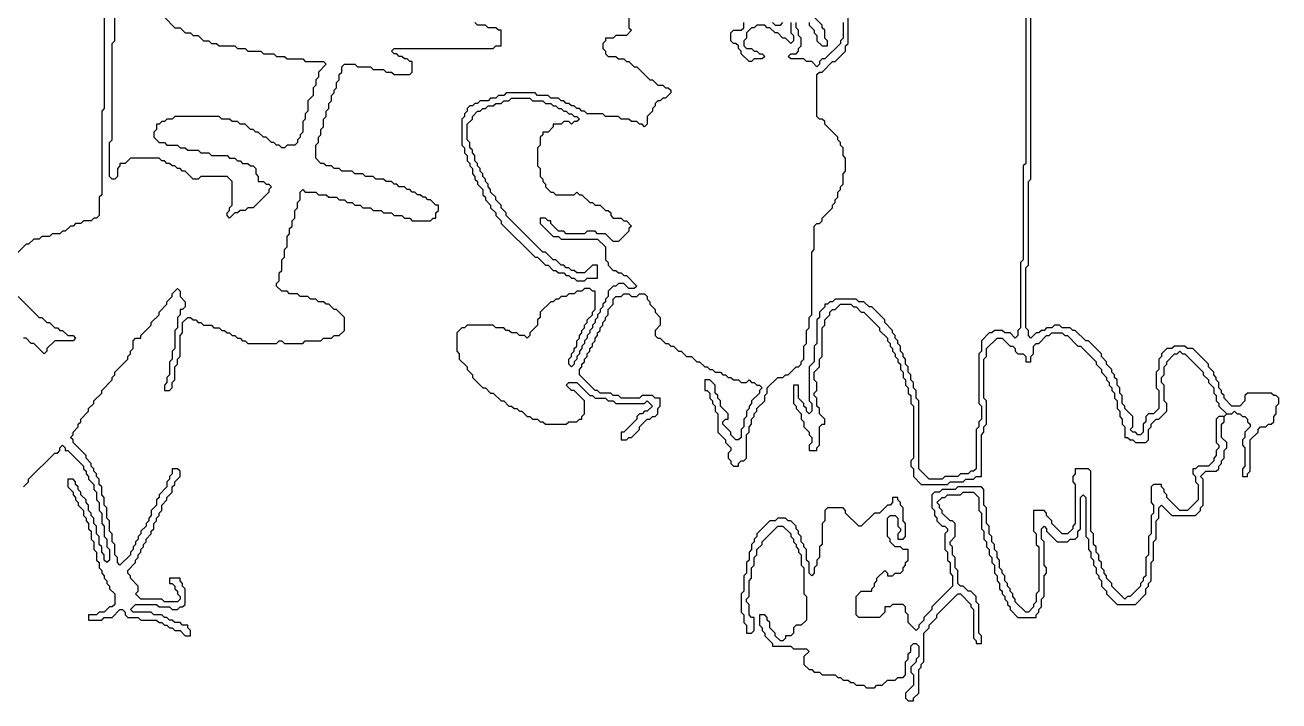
# Model space of a CAD drawing. Header units: metres. Extents: x 0 to 100, y 0 to 128.
# Drawn here: x 84.02 to 96.03, y 23.45 to 29.93 of the extents above; entities that cross this region are included whole.
import ezdxf

# ---------------------------------------------------------------- set-up
doc = ezdxf.new("R2010")
doc.units = ezdxf.units.M

msp = doc.modelspace()

# ---------------------------------------------------------------- linework, layer by layer
for points in [[(85.35, 30), (85.45, 29.9), (85.5, 29.9), (85.55, 29.85), (85.6, 29.85), (85.625, 29.825), (85.675, 29.825), (85.725, 29.775), (85.775, 29.775), (85.8, 29.75), (85.85, 29.75), (85.875, 29.725), (86.025, 29.725), (86.05, 29.7), (86.125, 29.7), (86.15, 29.675), (86.275, 29.675), (86.3, 29.65), (86.4, 29.65), (86.425, 29.625), (86.5, 29.625), (86.525, 29.6), (86.675, 29.6), (86.7, 29.575), (86.875, 29.575), (86.9, 29.55), (86.825, 29.475), (86.825, 29.425), (86.8, 29.4), (86.8, 29.35), (86.775, 29.325), (86.775, 29.25), (86.725, 29.2), (86.725, 29.1), (86.7, 29.075), (86.7, 29.025), (86.675, 29), (86.675, 28.9), (86.65, 28.875), (86.65, 28.85), (86.625, 28.825), (86.625, 28.8), (86.6, 28.775), (86.525, 28.775), (86.5, 28.75), (86.475, 28.75), (86.45, 28.775), (86.425, 28.775), (86.4, 28.8), (86.375, 28.8), (86.325, 28.85), (86.3, 28.85), (86.25, 28.9), (86.225, 28.9), (86.2, 28.925), (86.175, 28.925), (86.125, 28.975), (86.075, 28.975), (86.05, 29), (86, 29), (85.975, 29.025), (85.9, 29.025), (85.875, 29.05), (85.45, 29.05), (85.425, 29.025), (85.375, 29.025), (85.35, 29), (85.325, 29), (85.3, 28.975), (85.275, 28.975), (85.275, 28.925), (85.25, 28.9), (85.25, 28.85), (85.3, 28.8), (85.35, 28.8), (85.375, 28.775), (85.475, 28.775), (85.5, 28.75), (85.55, 28.75), (85.575, 28.725), (85.675, 28.725), (85.7, 28.7), (85.775, 28.7), (85.8, 28.675), (85.95, 28.675), (85.975, 28.65), (86.025, 28.65), (86.05, 28.625), (86.075, 28.625), (86.1, 28.6), (86.15, 28.6), (86.175, 28.575), (86.2, 28.575), (86.225, 28.55), (86.225, 28.5), (86.25, 28.475), (86.25, 28.425), (86.3, 28.425), (86.325, 28.4), (86.35, 28.4), (86.375, 28.375), (86.35, 28.35), (86.35, 28.325), (86.2, 28.175), (86.15, 28.175), (86.125, 28.15), (86.075, 28.15), (86.05, 28.125), (86.025, 28.125), (85.975, 28.075), (85.95, 28.1), (85.95, 28.125), (85.975, 28.15), (85.975, 28.175), (86, 28.2), (86, 28.425), (85.95, 28.475), (85.7, 28.475), (85.675, 28.45), (85.625, 28.45), (85.55, 28.525), (85.525, 28.525), (85.5, 28.55), (85.475, 28.55), (85.45, 28.575), (85.425, 28.575), (85.4, 28.6), (85.375, 28.6), (85.35, 28.625), (85.325, 28.625), (85.3, 28.65), (85.025, 28.65), (84.975, 28.6), (84.925, 28.6), (84.925, 28.575), (84.9, 28.55), (84.9, 28.475), (84.875, 28.45), (84.85, 28.45), (84.825, 28.475), (84.825, 28.8), (84.85, 28.825), (84.85, 29.75), (84.875, 29.775), (84.875, 30.6)], [(84.775, 30.075), (84.775, 29.125), (84.75, 29.1), (84.75, 28.3), (84.725, 28.275), (84.725, 28.1), (84.7, 28.075), (84.675, 28.075), (84.65, 28.05), (84.575, 28.05), (84.55, 28.025), (84.5, 28.025), (84.475, 28), (84.45, 28), (84.4, 27.95), (84.375, 27.95), (84.35, 27.925), (84.275, 27.925), (84.25, 27.9), (84.175, 27.9), (84.15, 27.875), (84.1, 27.875), (84.05, 27.825), (84.025, 27.825), (83.925, 27.725)], [(89.8, 30.1), (89.8, 29.9), (89.825, 29.875), (89.775, 29.825), (89.675, 29.825), (89.65, 29.8), (89.575, 29.8), (89.575, 29.775), (89.55, 29.75), (89.55, 29.7), (89.575, 29.675), (89.575, 29.65), (89.6, 29.625), (89.675, 29.625), (89.7, 29.6), (89.75, 29.6), (89.775, 29.575), (89.8, 29.575), (89.85, 29.525), (89.875, 29.525), (90, 29.4), (90.025, 29.4), (90.075, 29.35), (90.125, 29.35), (90.15, 29.325), (90.175, 29.325), (90.2, 29.3), (90.2, 29.275), (90.15, 29.225), (90.125, 29.225), (90.1, 29.2), (90.075, 29.2), (90.05, 29.175), (90.05, 29.15), (90.025, 29.125), (90.025, 29.1), (89.975, 29.05), (89.975, 28.975), (89.95, 28.95), (89.925, 28.975), (89.9, 28.975), (89.875, 29), (89.825, 29), (89.8, 29.025), (89.725, 29.025), (89.7, 29.05), (89.575, 29.05), (89.55, 29.075), (89.4, 29.075), (89.375, 29.1), (89.35, 29.1), (89.325, 29.125), (89.3, 29.125), (89.275, 29.15), (89.25, 29.15), (89.225, 29.175), (89.2, 29.175), (89.175, 29.2), (89.15, 29.2), (89.125, 29.225), (89.05, 29.225), (89.025, 29.25), (88.925, 29.25), (88.9, 29.275), (88.625, 29.275), (88.6, 29.25), (88.55, 29.25), (88.525, 29.225), (88.475, 29.225), (88.45, 29.2), (88.375, 29.2), (88.35, 29.175), (88.325, 29.175), (88.3, 29.15), (88.275, 29.15), (88.25, 29.125), (88.25, 29.1), (88.225, 29.075), (88.225, 29.05), (88.2, 29.025), (88.2, 28.775), (88.225, 28.75), (88.225, 28.7), (88.25, 28.675), (88.25, 28.625), (88.275, 28.6), (88.275, 28.575), (88.3, 28.55), (88.3, 28.5), (88.325, 28.475), (88.325, 28.45), (88.35, 28.425), (88.35, 28.4), (88.4, 28.35), (88.4, 28.3), (88.425, 28.275), (88.425, 28.25), (88.475, 28.2), (88.475, 28.175), (88.525, 28.125), (88.525, 28.1), (88.575, 28.05), (88.575, 28.025), (88.9, 27.7), (88.925, 27.7), (89, 27.625), (89.025, 27.625), (89.075, 27.575), (89.1, 27.575), (89.125, 27.55), (89.175, 27.55), (89.2, 27.525), (89.225, 27.525), (89.25, 27.5), (89.275, 27.5), (89.3, 27.475), (89.375, 27.475), (89.4, 27.5), (89.5, 27.5), (89.5, 27.625), (89.45, 27.625), (89.375, 27.55), (89.3, 27.55), (89.275, 27.575), (89.25, 27.575), (89.225, 27.6), (89.2, 27.6), (89.175, 27.625), (89.15, 27.625), (89.1, 27.675), (89.075, 27.675), (89, 27.75), (88.975, 27.75), (88.625, 28.1), (88.625, 28.125), (88.575, 28.175), (88.575, 28.2), (88.525, 28.25), (88.525, 28.275), (88.475, 28.325), (88.475, 28.35), (88.45, 28.375), (88.45, 28.4), (88.425, 28.425), (88.425, 28.45), (88.4, 28.475), (88.4, 28.5), (88.375, 28.525), (88.375, 28.55), (88.35, 28.575), (88.35, 28.6), (88.325, 28.625), (88.325, 28.675), (88.3, 28.7), (88.3, 28.725), (88.275, 28.75), (88.275, 28.8), (88.25, 28.825), (88.25, 28.975), (88.3, 29.025), (88.3, 29.05), (88.35, 29.1), (88.375, 29.1), (88.4, 29.125), (88.425, 29.125), (88.45, 29.15), (88.5, 29.15), (88.525, 29.175), (88.575, 29.175), (88.6, 29.2), (88.65, 29.2), (88.675, 29.225), (88.85, 29.225), (88.875, 29.2), (88.975, 29.2), (89, 29.175), (89.05, 29.175), (89.075, 29.15), (89.1, 29.15), (89.125, 29.125), (89.15, 29.125), (89.175, 29.1), (89.2, 29.1), (89.225, 29.075), (89.25, 29.075), (89.275, 29.05), (89.3, 29.05), (89.325, 29.025), (89.3, 29), (89.275, 29), (89.25, 28.975), (89.225, 29), (89.175, 29), (89.15, 28.975), (89.075, 28.975), (89.075, 28.95), (89.025, 28.9), (88.975, 28.9), (88.975, 28.875), (88.95, 28.85), (88.95, 28.775), (88.925, 28.75), (88.925, 28.575), (88.95, 28.55), (88.95, 28.475), (88.975, 28.45), (88.975, 28.425), (89, 28.4), (89, 28.375), (89.05, 28.325), (89.075, 28.325), (89.1, 28.3), (89.275, 28.3), (89.3, 28.325), (89.325, 28.3), (89.35, 28.3), (89.425, 28.225), (89.45, 28.225), (89.475, 28.2), (89.525, 28.2), (89.575, 28.15), (89.6, 28.15), (89.625, 28.125), (89.625, 28.1), (89.65, 28.075), (89.725, 28.075), (89.75, 28.05), (89.775, 28.05), (89.825, 28), (89.8, 27.975), (89.8, 27.95), (89.7, 27.85), (89.65, 27.85), (89.575, 27.925), (89.5, 27.925), (89.475, 27.95), (89.4, 27.95), (89.375, 27.925), (89.2, 27.925), (89.175, 27.95), (89.125, 27.95), (89.05, 28.025), (89.05, 28.05), (89.025, 28.05), (89, 28.075), (88.95, 28.075), (88.95, 28.025), (89.075, 27.9), (89.125, 27.9), (89.15, 27.875), (89.5, 27.875), (89.575, 27.8), (89.575, 27.675), (89.6, 27.65), (89.6, 27.625), (89.65, 27.575), (89.675, 27.575), (89.7, 27.55), (89.725, 27.55), (89.75, 27.525), (89.775, 27.525), (89.875, 27.425), (89.85, 27.4), (89.8, 27.4), (89.75, 27.45), (89.7, 27.45), (89.675, 27.425), (89.65, 27.425), (89.6, 27.375), (89.6, 27.325), (89.575, 27.3), (89.575, 27.275), (89.55, 27.25), (89.55, 27.225), (89.525, 27.2), (89.525, 27.175), (89.5, 27.15), (89.5, 27.125), (89.475, 27.1), (89.475, 27.075), (89.45, 27.05), (89.45, 27.025), (89.425, 27), (89.425, 26.975), (89.4, 26.95), (89.4, 26.925), (89.375, 26.9), (89.375, 26.875), (89.35, 26.85), (89.35, 26.825), (89.325, 26.8), (89.325, 26.775), (89.3, 26.75), (89.3, 26.725), (89.275, 26.7), (89.275, 26.675), (89.25, 26.65), (89.225, 26.675), (89.225, 26.725), (89.25, 26.75), (89.25, 26.775), (89.275, 26.8), (89.275, 26.825), (89.3, 26.85), (89.3, 26.9), (89.325, 26.925), (89.325, 26.95), (89.35, 26.975), (89.35, 27), (89.375, 27.025), (89.375, 27.05), (89.4, 27.075), (89.4, 27.1), (89.45, 27.15), (89.45, 27.175), (89.475, 27.2), (89.475, 27.375), (89.45, 27.375), (89.425, 27.4), (89.375, 27.4), (89.35, 27.375), (89.3, 27.375), (89.275, 27.35), (89.225, 27.35), (89.2, 27.325), (89.15, 27.325), (89.125, 27.3), (89.1, 27.3), (89.075, 27.275), (89.05, 27.275), (88.95, 27.175), (88.95, 27.125), (88.925, 27.1), (88.925, 27.05), (88.85, 26.975), (88.85, 26.95), (88.825, 26.925), (88.8, 26.95), (88.75, 26.95), (88.725, 26.975), (88.675, 26.975), (88.65, 27), (88.625, 27), (88.6, 27.025), (88.525, 27.025), (88.5, 27.05), (88.25, 27.05), (88.225, 27.025), (88.2, 27.025), (88.15, 26.975), (88.15, 26.8), (88.175, 26.775), (88.175, 26.725), (88.25, 26.65), (88.25, 26.625), (88.3, 26.575), (88.3, 26.55), (88.4, 26.45), (88.425, 26.45), (88.475, 26.4), (88.5, 26.4), (88.575, 26.325), (88.6, 26.325), (88.65, 26.275), (88.675, 26.275), (88.7, 26.25), (88.725, 26.25), (88.75, 26.225), (88.775, 26.225), (88.825, 26.175), (88.85, 26.175), (88.875, 26.15), (88.925, 26.15), (88.95, 26.125), (88.975, 26.125), (89, 26.1), (89.2, 26.1), (89.225, 26.125), (89.3, 26.125), (89.325, 26.15), (89.35, 26.15), (89.35, 26.175), (89.375, 26.2), (89.375, 26.325), (89.275, 26.425), (89.25, 26.425), (89.2, 26.475), (89.225, 26.5), (89.3, 26.5), (89.425, 26.375), (89.45, 26.375), (89.475, 26.35), (89.575, 26.35), (89.6, 26.325), (89.65, 26.325), (89.675, 26.3), (89.95, 26.3), (89.975, 26.325), (90.025, 26.275), (89.975, 26.225), (89.95, 26.225), (89.925, 26.2), (89.9, 26.2), (89.875, 26.175), (89.875, 26.15), (89.75, 26.025), (89.725, 26.025), (89.725, 25.95), (89.775, 25.95), (89.8, 25.975), (89.825, 25.975), (89.9, 26.05), (89.9, 26.075), (89.975, 26.15), (90, 26.15), (90.025, 26.175), (90.05, 26.175), (90.075, 26.2), (90.075, 26.25), (90.1, 26.275), (90.1, 26.35), (90.05, 26.35), (90.025, 26.375), (89.925, 26.375), (89.9, 26.35), (89.725, 26.35), (89.7, 26.375), (89.65, 26.375), (89.625, 26.4), (89.525, 26.4), (89.5, 26.425), (89.475, 26.425), (89.325, 26.575), (89.325, 26.625), (89.35, 26.65), (89.35, 26.675), (89.375, 26.7), (89.375, 26.725), (89.4, 26.75), (89.4, 26.775), (89.425, 26.8), (89.425, 26.825), (89.45, 26.85), (89.45, 26.875), (89.475, 26.9), (89.475, 26.925), (89.5, 26.95), (89.5, 26.975), (89.525, 27), (89.525, 27.025), (89.55, 27.05), (89.55, 27.075), (89.575, 27.1), (89.575, 27.125), (89.6, 27.15), (89.6, 27.2), (89.65, 27.25), (89.65, 27.3), (89.675, 27.325), (89.725, 27.325), (89.75, 27.35), (89.8, 27.35), (89.825, 27.325), (89.875, 27.325), (89.9, 27.35), (89.95, 27.35), (89.975, 27.325), (89.975, 27.3), (90, 27.275), (90, 27.25), (90.05, 27.2), (90.05, 27.175), (90.1, 27.125), (90.1, 27.05), (90.05, 27), (90.05, 26.95), (90.075, 26.925), (90.1, 26.925), (90.15, 26.875), (90.175, 26.875), (90.2, 26.85), (90.225, 26.85), (90.275, 26.8), (90.3, 26.8), (90.35, 26.75), (90.4, 26.75), (90.45, 26.7), (90.475, 26.7), (90.525, 26.65), (90.55, 26.65), (90.575, 26.625), (90.6, 26.625), (90.625, 26.6), (90.675, 26.6), (90.7, 26.575), (90.725, 26.575), (90.75, 26.55), (90.775, 26.55), (90.8, 26.525), (90.85, 26.525), (90.875, 26.5), (90.925, 26.5), (90.95, 26.525), (90.975, 26.5), (91, 26.5), (91.025, 26.475), (91.05, 26.475), (91.075, 26.45), (91.05, 26.425), (91.05, 26.4), (90.975, 26.325), (90.975, 26.3), (90.95, 26.275), (90.95, 26.25), (90.925, 26.225), (90.925, 26.175), (90.9, 26.15), (90.9, 26.075), (90.875, 26.05), (90.875, 25.975), (90.85, 25.95), (90.825, 25.95), (90.775, 26), (90.775, 26.025), (90.7, 26.1), (90.7, 26.125), (90.725, 26.15), (90.75, 26.15), (90.75, 26.2), (90.675, 26.275), (90.675, 26.325), (90.65, 26.35), (90.65, 26.375), (90.625, 26.4), (90.625, 26.475), (90.575, 26.525), (90.525, 26.525), (90.525, 26.425), (90.55, 26.425), (90.575, 26.4), (90.575, 26.35), (90.6, 26.325), (90.6, 26.3), (90.625, 26.275), (90.625, 26.225), (90.65, 26.2), (90.65, 26.025), (90.725, 25.95), (90.725, 25.925), (90.775, 25.875), (90.775, 25.85), (90.75, 25.825), (90.75, 25.775), (90.775, 25.75), (90.775, 25.725), (90.8, 25.7), (90.85, 25.7), (90.85, 25.725), (90.875, 25.75), (90.9, 25.75), (90.925, 25.775), (90.925, 26), (90.95, 26.025), (90.95, 26.075), (90.975, 26.1), (90.975, 26.15), (91, 26.175), (91, 26.2), (91.025, 26.225), (91.025, 26.25), (91.1, 26.325), (91.1, 26.375), (91.125, 26.4), (91.125, 26.45), (91.225, 26.55), (91.275, 26.55), (91.3, 26.575), (91.325, 26.575), (91.4, 26.65), (91.425, 26.65), (91.45, 26.675), (91.45, 26.7), (91.475, 26.725), (91.475, 26.85), (91.5, 26.875), (91.5, 27), (91.525, 27.025), (91.525, 27.125), (91.55, 27.15), (91.55, 27.75), (91.575, 27.775), (91.575, 28), (91.6, 28.025), (91.625, 28.025), (91.65, 28.05), (91.65, 28.075), (91.75, 28.175), (91.75, 28.2), (91.775, 28.225), (91.775, 28.25), (91.8, 28.275), (91.8, 28.325), (91.825, 28.35), (91.825, 28.375), (91.85, 28.4), (91.85, 28.5), (91.875, 28.525), (91.875, 28.65), (91.85, 28.675), (91.85, 28.75), (91.825, 28.775), (91.825, 28.8), (91.8, 28.825), (91.8, 28.85), (91.675, 28.975), (91.675, 29), (91.65, 29.025), (91.625, 29.025), (91.6, 29.05), (91.6, 29.45), (91.625, 29.475), (91.65, 29.475), (91.75, 29.575), (91.775, 29.575), (91.875, 29.675), (91.875, 29.725), (91.9, 29.75), (91.9, 30)], [(93.6, 30.125), (93.6, 28.6), (93.575, 28.575), (93.575, 27.675), (93.55, 27.65), (93.55, 27.025), (93.525, 27), (93.525, 26.95), (93.5, 26.925), (93.45, 26.975), (93.4, 26.975), (93.375, 27), (93.3, 27), (93.275, 26.975), (93.25, 26.975), (93.175, 26.9), (93.175, 26.8), (93.15, 26.775), (93.15, 26.3), (93.175, 26.275), (93.175, 26.15), (93.15, 26.125), (93.15, 26.075), (93.125, 26.05), (93.125, 25.675), (93.1, 25.65), (93.075, 25.65), (93.05, 25.625), (92.975, 25.625), (92.95, 25.6), (92.825, 25.6), (92.8, 25.575), (92.675, 25.575), (92.575, 25.675), (92.575, 26.325), (92.55, 26.35), (92.55, 26.425), (92.525, 26.45), (92.525, 26.5), (92.5, 26.525), (92.5, 26.575), (92.475, 26.6), (92.475, 26.65), (92.45, 26.675), (92.45, 26.725), (92.425, 26.75), (92.425, 26.775), (92.4, 26.8), (92.4, 26.85), (92.375, 26.875), (92.375, 26.9), (92.35, 26.925), (92.35, 26.95), (92.325, 26.975), (92.325, 27), (92.25, 27.075), (92.25, 27.1), (92.125, 27.225), (92.1, 27.225), (92.05, 27.275), (92, 27.275), (91.975, 27.3), (91.775, 27.3), (91.75, 27.275), (91.725, 27.275), (91.7, 27.25), (91.675, 27.25), (91.675, 27.225), (91.625, 27.175), (91.625, 27.125), (91.6, 27.1), (91.6, 26.875), (91.575, 26.85), (91.575, 26.7), (91.525, 26.65), (91.525, 26.325), (91.55, 26.3), (91.55, 26.225), (91.525, 26.2), (91.5, 26.225), (91.5, 26.25), (91.475, 26.275), (91.475, 26.3), (91.425, 26.35), (91.425, 26.475), (91.375, 26.475), (91.375, 26.3), (91.4, 26.275), (91.4, 26.25), (91.45, 26.2), (91.45, 26.15), (91.475, 26.125), (91.475, 26.075), (91.525, 26.025), (91.525, 26), (91.55, 25.975), (91.55, 25.925), (91.525, 25.9), (91.525, 25.85), (91.6, 25.85), (91.6, 25.875), (91.625, 25.9), (91.625, 26.075), (91.65, 26.1), (91.675, 26.1), (91.675, 26.15), (91.625, 26.2), (91.625, 26.25), (91.6, 26.275), (91.6, 26.35), (91.575, 26.375), (91.575, 26.4), (91.6, 26.425), (91.6, 26.5), (91.575, 26.525), (91.575, 26.6), (91.625, 26.65), (91.625, 26.725), (91.65, 26.75), (91.65, 27.025), (91.675, 27.05), (91.675, 27.1), (91.725, 27.15), (91.725, 27.175), (91.75, 27.2), (91.775, 27.2), (91.825, 27.25), (91.925, 27.25), (91.95, 27.225), (91.975, 27.225), (92.025, 27.175), (92.05, 27.175), (92.2, 27.025), (92.2, 27), (92.275, 26.925), (92.275, 26.9), (92.3, 26.875), (92.3, 26.85), (92.325, 26.825), (92.325, 26.8), (92.35, 26.775), (92.35, 26.75), (92.375, 26.725), (92.375, 26.7), (92.4, 26.675), (92.4, 26.625), (92.425, 26.6), (92.425, 26.55), (92.45, 26.525), (92.45, 26.475), (92.475, 26.45), (92.475, 26.4), (92.5, 26.375), (92.5, 26.3), (92.525, 26.275), (92.525, 25.775), (92.5, 25.75), (92.5, 25.7), (92.525, 25.675), (92.525, 25.6), (92.6, 25.525), (92.85, 25.525), (92.875, 25.55), (93, 25.55), (93.025, 25.575), (93.1, 25.575), (93.125, 25.6), (93.175, 25.6), (93.175, 26), (93.2, 26.025), (93.2, 26.075), (93.225, 26.1), (93.225, 26.325), (93.2, 26.35), (93.2, 26.725), (93.225, 26.75), (93.225, 26.825), (93.325, 26.925), (93.375, 26.925), (93.45, 26.85), (93.475, 26.85), (93.5, 26.825), (93.5, 26.8), (93.525, 26.775), (93.575, 26.775), (93.6, 26.75), (93.6, 26.7), (93.65, 26.7), (93.65, 26.75), (93.675, 26.775), (93.675, 26.85), (93.7, 26.875), (93.725, 26.875), (93.8, 26.95), (93.825, 26.95), (93.85, 26.975), (93.95, 26.975), (93.975, 26.95), (94, 26.95), (94.1, 26.85), (94.125, 26.85), (94.275, 26.7), (94.275, 26.675), (94.325, 26.625), (94.325, 26.6), (94.375, 26.55), (94.375, 26.525), (94.4, 26.5), (94.4, 26.475), (94.425, 26.45), (94.425, 26.425), (94.45, 26.4), (94.45, 26.35), (94.475, 26.325), (94.475, 26.25), (94.5, 26.225), (94.5, 26.175), (94.525, 26.15), (94.525, 26.1), (94.55, 26.075), (94.55, 25.975), (94.575, 25.975), (94.6, 25.95), (94.625, 25.95), (94.65, 25.925), (94.75, 25.925), (94.775, 25.95), (94.775, 26.05), (94.8, 26.075), (94.8, 26.1), (94.85, 26.15), (94.875, 26.15), (94.95, 26.225), (94.95, 26.3), (94.925, 26.325), (94.925, 26.475), (94.9, 26.5), (94.9, 26.55), (94.925, 26.575), (94.925, 26.65), (94.95, 26.675), (94.95, 26.7), (95.025, 26.775), (95.05, 26.775), (95.075, 26.8), (95.1, 26.775), (95.125, 26.775), (95.3, 26.6), (95.3, 26.575), (95.35, 26.525), (95.35, 26.5), (95.4, 26.45), (95.4, 26.4), (95.425, 26.375), (95.425, 26.325), (95.45, 26.3), (95.45, 26.275), (95.525, 26.2), (95.5, 26.175), (95.45, 26.175), (95.425, 26.15), (95.425, 25.925), (95.45, 25.9), (95.45, 25.875), (95.425, 25.85), (95.425, 25.8), (95.4, 25.775), (95.4, 25.75), (95.35, 25.7), (95.25, 25.7), (95.225, 25.675), (95.2, 25.675), (95.2, 25.625), (95.225, 25.6), (95.225, 25.55), (95.25, 25.525), (95.25, 25.375), (95.15, 25.275), (95.075, 25.275), (94.95, 25.4), (94.95, 25.425), (94.925, 25.45), (94.925, 25.475), (94.9, 25.5), (94.9, 25.525), (94.825, 25.525), (94.8, 25.5), (94.8, 25.35), (94.825, 25.325), (94.825, 25.25), (94.8, 25.225), (94.8, 25.05), (94.775, 25.025), (94.775, 24.85), (94.75, 24.825), (94.75, 24.65), (94.725, 24.625), (94.725, 24.6), (94.7, 24.575), (94.7, 24.55), (94.6, 24.45), (94.575, 24.45), (94.55, 24.425), (94.425, 24.55), (94.425, 24.575), (94.375, 24.625), (94.375, 24.65), (94.35, 24.675), (94.35, 24.7), (94.325, 24.725), (94.325, 24.775), (94.3, 24.8), (94.3, 24.85), (94.275, 24.875), (94.275, 24.925), (94.25, 24.95), (94.25, 25.05), (94.225, 25.075), (94.225, 25.65), (94.2, 25.675), (94.075, 25.675), (94.075, 25.625), (94.05, 25.6), (94.05, 25.55), (94.075, 25.525), (94.075, 25.15), (94.05, 25.125), (94.05, 25.1), (94, 25.05), (93.95, 25.05), (93.85, 25.15), (93.85, 25.175), (93.8, 25.225), (93.8, 25.25), (93.775, 25.275), (93.675, 25.275), (93.675, 25.075), (93.7, 25.05), (93.7, 24.95), (93.725, 24.925), (93.725, 24.5), (93.7, 24.475), (93.7, 24.4), (93.675, 24.375), (93.675, 24.35), (93.625, 24.3), (93.6, 24.3), (93.5, 24.4), (93.5, 24.425), (93.475, 24.45), (93.475, 24.475), (93.45, 24.5), (93.45, 24.525), (93.425, 24.55), (93.425, 24.575), (93.4, 24.6), (93.4, 24.65), (93.375, 24.675), (93.375, 24.7), (93.35, 24.725), (93.35, 24.8), (93.325, 24.825), (93.325, 24.875), (93.3, 24.9), (93.3, 24.95), (93.275, 24.975), (93.275, 25.025), (93.25, 25.05), (93.25, 25.125), (93.225, 25.15), (93.225, 25.3), (93.2, 25.325), (93.2, 25.475), (93.175, 25.5), (92.95, 25.5), (92.925, 25.475), (92.8, 25.475), (92.775, 25.45), (92.725, 25.45), (92.7, 25.425), (92.7, 25.3), (92.725, 25.275), (92.725, 25.225), (92.75, 25.2), (92.75, 25.175), (92.8, 25.125), (92.825, 25.125), (92.85, 25.1), (92.85, 25.075), (92.825, 25.05), (92.825, 24.9), (92.85, 24.875), (92.85, 24.8), (92.875, 24.775), (92.875, 24.675), (92.9, 24.65), (92.9, 24.55), (92.7, 24.35), (92.7, 24.325), (92.625, 24.25), (92.625, 24.225), (92.575, 24.175), (92.575, 24.15), (92.55, 24.125), (92.475, 24.2), (92.475, 24.275), (92.45, 24.3), (92.45, 24.35), (92.425, 24.375), (92.325, 24.375), (92.3, 24.35), (92.25, 24.35), (92.25, 24.3), (92.2, 24.25), (92, 24.25), (91.975, 24.275), (91.975, 24.45), (92.025, 24.5), (92.125, 24.5), (92.125, 24.525), (92.15, 24.55), (92.15, 24.575), (92.175, 24.6), (92.175, 24.625), (92.25, 24.7), (92.275, 24.675), (92.275, 24.65), (92.325, 24.65), (92.35, 24.675), (92.4, 24.675), (92.425, 24.7), (92.425, 24.725), (92.45, 24.75), (92.45, 24.775), (92.475, 24.8), (92.475, 24.9), (92.425, 24.9), (92.4, 24.925), (92.35, 24.925), (92.3, 24.975), (92.3, 25), (92.275, 25.025), (92.275, 25.2), (92.3, 25.225), (92.35, 25.225), (92.375, 25.2), (92.375, 25.125), (92.4, 25.1), (92.4, 25.075), (92.375, 25.05), (92.375, 25), (92.425, 25), (92.45, 25.025), (92.45, 25.15), (92.425, 25.175), (92.425, 25.3), (92.4, 25.325), (92.4, 25.35), (92.375, 25.375), (92.375, 25.4), (92.325, 25.4), (92.325, 25.35), (92.3, 25.325), (92.275, 25.325), (92.2, 25.25), (92.15, 25.25), (92.025, 25.125), (92, 25.125), (91.875, 25.25), (91.875, 25.275), (91.85, 25.3), (91.7, 25.3), (91.675, 25.275), (91.675, 25.175), (91.65, 25.15), (91.65, 24.95), (91.625, 24.925), (91.625, 24.825), (91.6, 24.8), (91.6, 24.75), (91.575, 24.725), (91.575, 24.675), (91.55, 24.65), (91.525, 24.675), (91.525, 24.775), (91.5, 24.8), (91.5, 24.9), (91.475, 24.925), (91.475, 24.95), (91.45, 24.975), (91.45, 25.025), (91.425, 25.05), (91.425, 25.075), (91.4, 25.1), (91.4, 25.125), (91.35, 25.175), (91.325, 25.175), (91.3, 25.2), (91.225, 25.2), (91.2, 25.175), (91.15, 25.175), (91.025, 25.05), (91.025, 25.025), (91, 25), (91, 24.975), (90.975, 24.95), (90.975, 24.9), (90.95, 24.875), (90.95, 24.8), (90.925, 24.775), (90.925, 24.675), (90.9, 24.65), (90.9, 24.5), (90.875, 24.475), (90.875, 24.3), (90.9, 24.275), (90.9, 24.2), (90.925, 24.175), (90.925, 24.1), (90.975, 24.1), (91, 24.125), (91, 24.25), (90.975, 24.25), (90.95, 24.275), (90.95, 24.375), (90.925, 24.4), (90.925, 24.425), (90.95, 24.45), (90.95, 24.6), (90.975, 24.625), (90.975, 24.725), (91, 24.75), (91, 24.825), (91.025, 24.85), (91.025, 24.9), (91.075, 24.95), (91.075, 24.975), (91.225, 25.125), (91.275, 25.125), (91.35, 25.05), (91.35, 25.025), (91.375, 25), (91.375, 24.975), (91.4, 24.95), (91.4, 24.925), (91.425, 24.9), (91.425, 24.875), (91.45, 24.85), (91.45, 24.75), (91.475, 24.725), (91.475, 24.475), (91.5, 24.45), (91.5, 24.225), (91.45, 24.175), (91.4, 24.175), (91.375, 24.15), (91.375, 24.1), (91.35, 24.075), (91.3, 24.075), (91.3, 24.05), (91.275, 24.025), (91.25, 24.025), (91.2, 24.075), (91.2, 24.1), (91.15, 24.15), (91.15, 24.2), (91.125, 24.225), (91.125, 24.25), (91.1, 24.275), (91.05, 24.275), (91.05, 24.175), (91.075, 24.15), (91.075, 24.125), (91.1, 24.1), (91.1, 24.075), (91.175, 24), (91.175, 23.975), (91.35, 23.975), (91.375, 23.95), (91.5, 23.95), (91.525, 23.925), (91.475, 23.875), (91.475, 23.8), (91.525, 23.75), (91.55, 23.75), (91.575, 23.725), (91.625, 23.725), (91.65, 23.7), (91.775, 23.7), (91.8, 23.675), (91.825, 23.675), (91.85, 23.65), (91.9, 23.65), (91.925, 23.625), (91.95, 23.625), (91.975, 23.6), (92.05, 23.6), (92.075, 23.575), (92.15, 23.575), (92.175, 23.6), (92.225, 23.6), (92.275, 23.65), (92.35, 23.65), (92.375, 23.675), (92.425, 23.675), (92.45, 23.7), (92.45, 23.825), (92.475, 23.85), (92.475, 23.9), (92.5, 23.925), (92.5, 23.975), (92.525, 24), (92.55, 24), (92.575, 23.975), (92.575, 23.875), (92.55, 23.85), (92.55, 23.825), (92.5, 23.775), (92.5, 23.725), (92.525, 23.7), (92.525, 23.6), (92.45, 23.525), (92.45, 23.475), (92.475, 23.45), (92.525, 23.45), (92.525, 23.475), (92.575, 23.525), (92.575, 23.75), (92.6, 23.775), (92.6, 23.8), (92.625, 23.825), (92.625, 24.1), (92.675, 24.15), (92.675, 24.175), (92.75, 24.25), (92.75, 24.275), (92.95, 24.475), (92.975, 24.475), (93.075, 24.375), (93.075, 24.35), (93.1, 24.325), (93.1, 24.05), (93.125, 24.025), (93.125, 24), (93.175, 24), (93.175, 24.075), (93.15, 24.1), (93.15, 24.375), (93.125, 24.4), (93.125, 24.45), (93.075, 24.5), (93.05, 24.5), (93, 24.55), (92.975, 24.55), (92.95, 24.575), (92.95, 24.7), (92.925, 24.725), (92.925, 24.825), (92.9, 24.85), (92.9, 24.925), (92.875, 24.95), (92.875, 24.975), (92.925, 25.025), (92.925, 25.15), (92.9, 25.175), (92.875, 25.175), (92.8, 25.25), (92.8, 25.275), (92.775, 25.3), (92.775, 25.325), (92.75, 25.35), (92.8, 25.4), (92.825, 25.4), (92.85, 25.425), (92.975, 25.425), (93, 25.45), (93.1, 25.45), (93.15, 25.4), (93.15, 25.275), (93.175, 25.25), (93.175, 25.1), (93.2, 25.075), (93.2, 25), (93.225, 24.975), (93.225, 24.925), (93.25, 24.9), (93.25, 24.85), (93.275, 24.825), (93.275, 24.775), (93.3, 24.75), (93.3, 24.675), (93.325, 24.65), (93.325, 24.6), (93.35, 24.575), (93.35, 24.525), (93.375, 24.5), (93.375, 24.475), (93.4, 24.45), (93.4, 24.425), (93.425, 24.4), (93.425, 24.375), (93.45, 24.35), (93.45, 24.325), (93.525, 24.25), (93.7, 24.25), (93.7, 24.275), (93.725, 24.3), (93.725, 24.325), (93.75, 24.35), (93.75, 24.425), (93.775, 24.45), (93.775, 24.65), (93.8, 24.675), (93.8, 24.725), (93.775, 24.75), (93.775, 24.975), (93.75, 25), (93.75, 25.1), (93.775, 25.125), (93.8, 25.1), (93.8, 25.075), (93.9, 24.975), (94, 24.975), (94.025, 25), (94.075, 25), (94.1, 25.025), (94.1, 25.075), (94.125, 25.1), (94.125, 25.4), (94.15, 25.425), (94.175, 25.4), (94.175, 25.025), (94.2, 25), (94.2, 24.9), (94.225, 24.875), (94.225, 24.825), (94.25, 24.8), (94.25, 24.75), (94.275, 24.725), (94.275, 24.675), (94.3, 24.65), (94.3, 24.625), (94.325, 24.6), (94.325, 24.55), (94.375, 24.5), (94.375, 24.475), (94.475, 24.375), (94.65, 24.375), (94.75, 24.475), (94.75, 24.525), (94.775, 24.55), (94.775, 24.575), (94.8, 24.6), (94.8, 24.775), (94.825, 24.8), (94.825, 24.975), (94.85, 25), (94.85, 25.175), (94.875, 25.2), (94.875, 25.3), (94.9, 25.325), (95, 25.225), (95.225, 25.225), (95.275, 25.275), (95.275, 25.3), (95.3, 25.325), (95.3, 25.575), (95.275, 25.6), (95.325, 25.65), (95.425, 25.65), (95.45, 25.675), (95.45, 25.7), (95.475, 25.725), (95.475, 25.75), (95.5, 25.775), (95.5, 25.85), (95.525, 25.875), (95.525, 25.925), (95.475, 25.975), (95.475, 26.1), (95.5, 26.125), (95.5, 26.175), (95.525, 26.2), (95.575, 26.2), (95.6, 26.225), (95.625, 26.2), (95.65, 26.2), (95.675, 26.175), (95.7, 26.175), (95.725, 26.15), (95.725, 26.125), (95.75, 26.1), (95.75, 26.075), (95.7, 26.025), (95.7, 25.975), (95.675, 25.95), (95.675, 25.9), (95.7, 25.875), (95.7, 25.7), (95.675, 25.675), (95.675, 25.6), (95.725, 25.6), (95.725, 25.625), (95.75, 25.65), (95.75, 25.95), (95.825, 26.025), (95.825, 26.05), (95.85, 26.075), (95.9, 26.075), (95.925, 26.1), (95.95, 26.1), (95.975, 26.125), (95.975, 26.175), (96, 26.2), (96, 26.275), (96.025, 26.3), (96.025, 26.35), (96, 26.375), (95.975, 26.375), (95.95, 26.4), (95.725, 26.4), (95.7, 26.375), (95.7, 26.325), (95.65, 26.275), (95.575, 26.275), (95.5, 26.35), (95.5, 26.375), (95.475, 26.4), (95.475, 26.425), (95.45, 26.45), (95.45, 26.5), (95.425, 26.525), (95.425, 26.55), (95.4, 26.575), (95.4, 26.6), (95.35, 26.65), (95.35, 26.675), (95.2, 26.825), (95.15, 26.825), (95.125, 26.85), (95.025, 26.85), (95, 26.825), (94.95, 26.825), (94.9, 26.775), (94.9, 26.75), (94.875, 26.725), (94.875, 26.625), (94.85, 26.6), (94.85, 26.45), (94.875, 26.425), (94.875, 26.25), (94.825, 26.2), (94.775, 26.2), (94.75, 26.175), (94.75, 26.125), (94.725, 26.1), (94.725, 26.025), (94.7, 26), (94.675, 26), (94.65, 26.025), (94.625, 26.025), (94.6, 26.05), (94.625, 26.075), (94.625, 26.175), (94.55, 26.25), (94.55, 26.275), (94.525, 26.3), (94.525, 26.375), (94.5, 26.4), (94.5, 26.45), (94.475, 26.475), (94.475, 26.525), (94.45, 26.55), (94.45, 26.575), (94.425, 26.6), (94.425, 26.625), (94.375, 26.675), (94.375, 26.7), (94.325, 26.75), (94.325, 26.775), (94.2, 26.9), (94.175, 26.9), (94.075, 27), (94.05, 27), (94.025, 27.025), (93.95, 27.025), (93.925, 27.05), (93.875, 27.05), (93.85, 27.025), (93.8, 27.025), (93.775, 27), (93.75, 27), (93.725, 26.975), (93.7, 26.975), (93.65, 26.925), (93.625, 26.95), (93.625, 27), (93.6, 27.025), (93.6, 27.6), (93.625, 27.625), (93.625, 28.425), (93.65, 28.45), (93.65, 30.075)], [(84, 25.5), (84.05, 25.55), (84.05, 25.575), (84.3, 25.825), (84.325, 25.825), (84.35, 25.85), (84.35, 25.875), (84.375, 25.9), (84.4, 25.875), (84.4, 25.85), (84.425, 25.85), (84.575, 25.7), (84.575, 25.675), (84.6, 25.65), (84.6, 25.625), (84.625, 25.6), (84.625, 25.575), (84.675, 25.525), (84.675, 25.475), (84.7, 25.45), (84.7, 25.375), (84.725, 25.35), (84.725, 25.275), (84.75, 25.25), (84.75, 25.15), (84.775, 25.125), (84.775, 25.025), (84.8, 25), (84.8, 24.925), (84.825, 24.9), (84.825, 24.8), (84.8, 24.775), (84.775, 24.8), (84.775, 24.85), (84.75, 24.875), (84.75, 24.925), (84.725, 24.95), (84.725, 25.025), (84.7, 25.05), (84.7, 25.125), (84.675, 25.15), (84.675, 25.2), (84.65, 25.225), (84.65, 25.25), (84.625, 25.275), (84.625, 25.325), (84.6, 25.35), (84.6, 25.375), (84.55, 25.425), (84.55, 25.45), (84.525, 25.475), (84.525, 25.5), (84.5, 25.525), (84.5, 25.55), (84.475, 25.575), (84.425, 25.575), (84.425, 25.5), (84.475, 25.45), (84.475, 25.425), (84.5, 25.4), (84.5, 25.375), (84.525, 25.35), (84.525, 25.325), (84.575, 25.275), (84.575, 25.225), (84.6, 25.2), (84.6, 25.175), (84.625, 25.15), (84.625, 25.1), (84.65, 25.075), (84.65, 25), (84.675, 24.975), (84.675, 24.9), (84.7, 24.875), (84.7, 24.8), (84.725, 24.775), (84.725, 24.725), (84.75, 24.7), (84.75, 24.675), (84.775, 24.65), (84.775, 24.625), (84.8, 24.6), (84.8, 24.575), (84.825, 24.55), (84.825, 24.525), (84.875, 24.475), (84.875, 24.375), (84.85, 24.35), (84.825, 24.35), (84.775, 24.3), (84.725, 24.3), (84.7, 24.275), (84.625, 24.275), (84.625, 24.225), (84.75, 24.225), (84.775, 24.25), (84.85, 24.25), (84.925, 24.325), (84.95, 24.325), (84.975, 24.3), (84.975, 24.275), (85, 24.25), (85.1, 24.25), (85.125, 24.225), (85.275, 24.225), (85.3, 24.2), (85.325, 24.2), (85.35, 24.175), (85.375, 24.175), (85.4, 24.15), (85.425, 24.15), (85.45, 24.125), (85.5, 24.125), (85.55, 24.075), (85.6, 24.075), (85.6, 24.125), (85.575, 24.15), (85.575, 24.175), (85.525, 24.175), (85.5, 24.2), (85.45, 24.2), (85.425, 24.225), (85.4, 24.225), (85.375, 24.25), (85.35, 24.25), (85.325, 24.275), (85.25, 24.275), (85.225, 24.3), (85.05, 24.3), (85.025, 24.325), (85.075, 24.375), (85.275, 24.375), (85.3, 24.35), (85.4, 24.35), (85.425, 24.325), (85.475, 24.325), (85.5, 24.35), (85.525, 24.35), (85.55, 24.375), (85.55, 24.525), (85.525, 24.55), (85.525, 24.575), (85.5, 24.6), (85.5, 24.625), (85.4, 24.625), (85.4, 24.575), (85.425, 24.575), (85.45, 24.55), (85.45, 24.525), (85.475, 24.5), (85.475, 24.475), (85.5, 24.45), (85.5, 24.425), (85.475, 24.4), (85.35, 24.4), (85.325, 24.425), (85.125, 24.425), (85.075, 24.475), (85.1, 24.5), (85.1, 24.55), (85.025, 24.625), (85.025, 24.65), (85, 24.675), (85, 24.7), (85.075, 24.775), (85.075, 24.8), (85.1, 24.825), (85.1, 24.85), (85.125, 24.875), (85.125, 24.9), (85.15, 24.925), (85.15, 24.95), (85.175, 24.975), (85.175, 25), (85.225, 25.05), (85.225, 25.075), (85.25, 25.1), (85.25, 25.15), (85.275, 25.175), (85.275, 25.2), (85.3, 25.225), (85.3, 25.25), (85.325, 25.275), (85.325, 25.325), (85.375, 25.375), (85.375, 25.4), (85.425, 25.45), (85.425, 25.5), (85.45, 25.525), (85.45, 25.55), (85.5, 25.6), (85.5, 25.65), (85.475, 25.675), (85.425, 25.675), (85.425, 25.625), (85.4, 25.6), (85.4, 25.575), (85.375, 25.55), (85.375, 25.5), (85.3, 25.425), (85.3, 25.4), (85.275, 25.375), (85.275, 25.325), (85.225, 25.275), (85.225, 25.225), (85.2, 25.2), (85.2, 25.175), (85.175, 25.15), (85.175, 25.125), (85.125, 25.075), (85.125, 25.05), (85.1, 25.025), (85.1, 25), (85.075, 24.975), (85.075, 24.95), (85.05, 24.925), (85.05, 24.9), (85.025, 24.875), (85.025, 24.85), (84.925, 24.75), (84.9, 24.775), (84.9, 24.825), (84.875, 24.85), (84.875, 24.95), (84.85, 24.975), (84.85, 25.05), (84.825, 25.075), (84.825, 25.175), (84.8, 25.2), (84.8, 25.3), (84.775, 25.325), (84.775, 25.4), (84.75, 25.425), (84.75, 25.5), (84.725, 25.525), (84.725, 25.575), (84.7, 25.6), (84.7, 25.625), (84.675, 25.65), (84.675, 25.675), (84.65, 25.7), (84.65, 25.725), (84.6, 25.775), (84.6, 25.8), (84.475, 25.925), (84.475, 25.95), (84.45, 25.975), (84.475, 26), (84.475, 26.025), (84.525, 26.075), (84.525, 26.1), (84.55, 26.125), (84.55, 26.15), (84.625, 26.225), (84.625, 26.25), (84.675, 26.3), (84.675, 26.325), (84.75, 26.4), (84.75, 26.425), (84.85, 26.525), (84.85, 26.55), (84.875, 26.575), (84.875, 26.6), (85, 26.725), (85, 26.75), (85.025, 26.775), (85.025, 26.8), (85.05, 26.825), (85.05, 26.9), (85.075, 26.925), (85.125, 26.925), (85.125, 26.95), (85.225, 27.05), (85.225, 27.075), (85.3, 27.15), (85.3, 27.175), (85.375, 27.25), (85.375, 27.275), (85.425, 27.325), (85.425, 27.35), (85.475, 27.4), (85.5, 27.375), (85.5, 27.325), (85.55, 27.275), (85.55, 27.225), (85.525, 27.2), (85.5, 27.2), (85.5, 27.15), (85.475, 27.125), (85.475, 27.025), (85.45, 27), (85.45, 26.825), (85.425, 26.8), (85.425, 26.725), (85.4, 26.7), (85.4, 26.575), (85.375, 26.55), (85.375, 26.5), (85.35, 26.475), (85.35, 26.425), (85.4, 26.425), (85.425, 26.45), (85.425, 26.5), (85.45, 26.525), (85.45, 26.65), (85.475, 26.675), (85.475, 26.725), (85.5, 26.75), (85.5, 26.95), (85.525, 26.975), (85.525, 27.075), (85.575, 27.125), (85.6, 27.125), (85.625, 27.1), (85.65, 27.1), (85.675, 27.075), (85.7, 27.075), (85.725, 27.05), (85.8, 27.05), (85.825, 27.025), (85.875, 27.025), (85.9, 27), (85.925, 27), (85.95, 26.975), (85.975, 26.975), (86, 26.95), (86.025, 26.95), (86.05, 26.925), (86.075, 26.925), (86.1, 26.9), (86.125, 26.9), (86.15, 26.875), (86.425, 26.875), (86.45, 26.9), (86.475, 26.9), (86.5, 26.875), (86.675, 26.875), (86.7, 26.9), (86.85, 26.9), (86.875, 26.925), (86.95, 26.925), (86.975, 26.95), (87.025, 26.95), (87.075, 27), (87.075, 27.125), (87, 27.2), (86.975, 27.2), (86.925, 27.25), (86.9, 27.25), (86.875, 27.275), (86.825, 27.275), (86.8, 27.3), (86.75, 27.3), (86.725, 27.325), (86.65, 27.325), (86.625, 27.35), (86.55, 27.35), (86.525, 27.375), (86.475, 27.375), (86.425, 27.425), (86.425, 27.45), (86.45, 27.475), (86.45, 27.55), (86.475, 27.575), (86.475, 27.675), (86.5, 27.7), (86.5, 27.775), (86.525, 27.8), (86.525, 27.9), (86.55, 27.925), (86.55, 27.975), (86.575, 28), (86.575, 28.05), (86.6, 28.075), (86.6, 28.15), (86.625, 28.175), (86.625, 28.225), (86.65, 28.25), (86.65, 28.325), (86.675, 28.35), (86.7, 28.325), (86.8, 28.325), (86.825, 28.3), (86.9, 28.3), (86.925, 28.275), (87, 28.275), (87.025, 28.25), (87.075, 28.25), (87.1, 28.225), (87.15, 28.225), (87.175, 28.2), (87.225, 28.2), (87.25, 28.175), (87.325, 28.175), (87.35, 28.15), (87.425, 28.15), (87.45, 28.125), (87.525, 28.125), (87.55, 28.1), (87.625, 28.1), (87.65, 28.075), (87.7, 28.075), (87.725, 28.05), (87.9, 28.05), (87.925, 28.075), (87.95, 28.075), (87.95, 28.125), (87.975, 28.15), (87.975, 28.2), (87.95, 28.2), (87.9, 28.25), (87.875, 28.25), (87.85, 28.275), (87.825, 28.275), (87.8, 28.3), (87.775, 28.3), (87.75, 28.325), (87.725, 28.325), (87.7, 28.35), (87.675, 28.35), (87.65, 28.375), (87.6, 28.375), (87.575, 28.4), (87.55, 28.4), (87.525, 28.425), (87.475, 28.425), (87.45, 28.45), (87.375, 28.45), (87.35, 28.475), (87.275, 28.475), (87.25, 28.5), (87.175, 28.5), (87.15, 28.525), (87.05, 28.525), (87.025, 28.55), (86.975, 28.55), (86.95, 28.575), (86.9, 28.575), (86.875, 28.6), (86.85, 28.6), (86.8, 28.65), (86.8, 28.775), (86.825, 28.8), (86.825, 28.85), (86.85, 28.875), (86.85, 28.925), (86.875, 28.95), (86.875, 29.025), (86.9, 29.05), (86.9, 29.1), (86.925, 29.125), (86.925, 29.175), (86.95, 29.2), (86.95, 29.25), (86.975, 29.275), (86.975, 29.3), (87, 29.325), (87, 29.375), (87.025, 29.4), (87.025, 29.45), (87.05, 29.475), (87.05, 29.525), (87.075, 29.55), (87.175, 29.55), (87.2, 29.525), (87.325, 29.525), (87.35, 29.5), (87.45, 29.5), (87.475, 29.475), (87.525, 29.475), (87.55, 29.45), (87.7, 29.45), (87.725, 29.475), (87.725, 29.575), (87.7, 29.575), (87.675, 29.6), (87.65, 29.6), (87.625, 29.625), (87.6, 29.625), (87.575, 29.65), (87.55, 29.65), (87.525, 29.675), (87.55, 29.7), (88.5, 29.7), (88.525, 29.725), (88.575, 29.725), (88.575, 29.875), (88.55, 29.875), (88.525, 29.9), (88.45, 29.9), (88.425, 29.925), (88.35, 29.925), (88.325, 29.95)], [(91.35, 29.95), (91.35, 29.85), (91.375, 29.825), (91.375, 29.775), (91.35, 29.75), (91.3, 29.8), (91.275, 29.8), (91.225, 29.85), (91.2, 29.85), (91.15, 29.9), (91.125, 29.9), (91.1, 29.925), (91.025, 29.925), (91, 29.9), (90.975, 29.9), (90.925, 29.85), (90.925, 29.8), (90.9, 29.775), (90.9, 29.725), (90.925, 29.7), (90.975, 29.7), (91, 29.675), (91.025, 29.675), (91.05, 29.65), (91.075, 29.65), (91.1, 29.625), (91.075, 29.6), (91, 29.6), (90.975, 29.575), (90.95, 29.575), (90.875, 29.65), (90.875, 29.675), (90.85, 29.7), (90.85, 29.725), (90.825, 29.75), (90.8, 29.75), (90.775, 29.775), (90.775, 29.85), (90.8, 29.875), (90.875, 29.875), (90.9, 29.9), (90.9, 29.95)], [(91.175, 29.95), (91.2, 29.925), (91.25, 29.925), (91.275, 29.95)], [(91.85, 29.95), (91.85, 29.8), (91.825, 29.775), (91.825, 29.75), (91.675, 29.6), (91.65, 29.6), (91.625, 29.575), (91.625, 29.55), (91.6, 29.525), (91.55, 29.575), (91.5, 29.575), (91.475, 29.6), (91.35, 29.6), (91.325, 29.625), (91.35, 29.65), (91.4, 29.65), (91.425, 29.675), (91.425, 29.7), (91.45, 29.725), (91.45, 29.8), (91.425, 29.825), (91.425, 29.875), (91.4, 29.9), (91.4, 29.95)], [(91.525, 29.95), (91.525, 29.925), (91.575, 29.875), (91.575, 29.85), (91.6, 29.825), (91.6, 29.775), (91.65, 29.725), (91.7, 29.725), (91.7, 29.775), (91.675, 29.8), (91.675, 29.875), (91.65, 29.9), (91.65, 29.925), (91.575, 30)], [(83.95, 27.325), (84.15, 27.125), (84.175, 27.125), (84.225, 27.075), (84.25, 27.075), (84.3, 27.025), (84.325, 27.025), (84.35, 27), (84.375, 27), (84.425, 26.95), (84.475, 26.95), (84.5, 26.925), (84.475, 26.9), (84.3, 26.9), (84.225, 26.825), (84.225, 26.8), (84.2, 26.775), (84.1, 26.875), (84.075, 26.875), (84.025, 26.925), (84, 26.925)]]:
    msp.add_lwpolyline(points)

doc.saveas('drawing.dxf')
